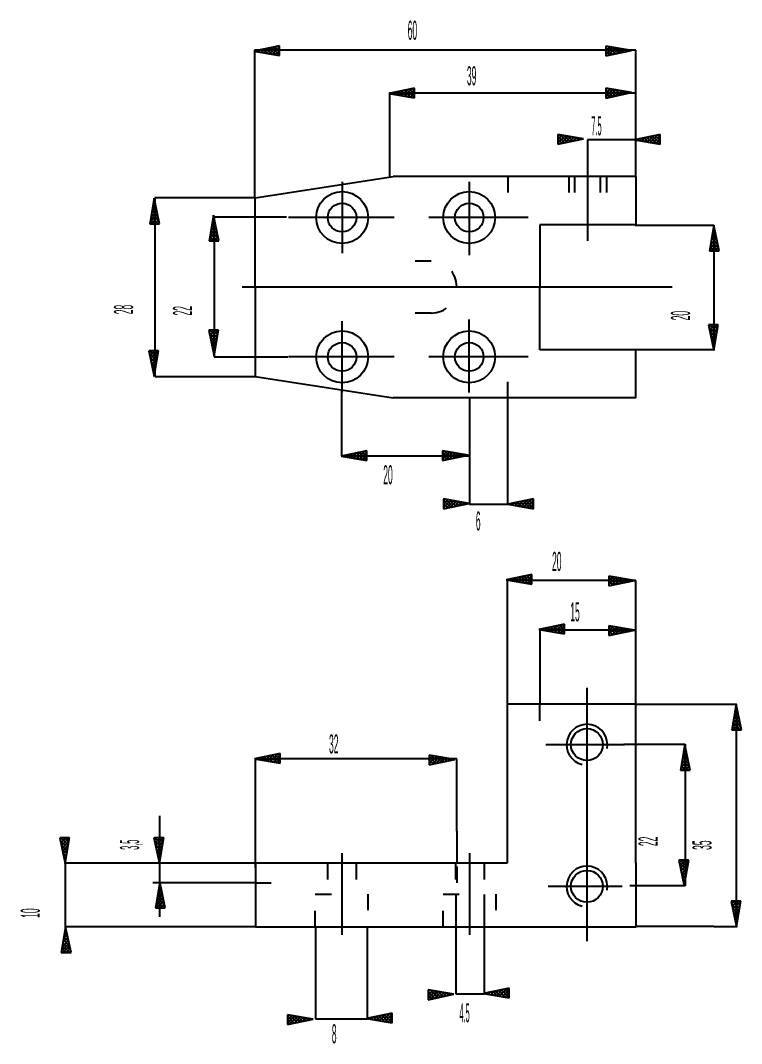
# Model space of a CAD drawing. Extents: x 1.49 to 11.22, y 0.26 to 7.05.
# Drawn here: x 1.49 to 5.96, y 0.71 to 7.05 of the extents above; entities that cross this region are included whole.
import ezdxf

# ---------------------------------------------------------------- set-up
doc = ezdxf.new("R2010")
doc.units = 0
doc.header["$LTSCALE"] = 10
doc.linetypes.add('DASHDOT', pattern=[1, 0.5, -0.25, 0, -0.25])
doc.linetypes.add('DOT', pattern=[0.25, 0, -0.25])
doc.layers.add('1', color=1, linetype='CONTINUOUS')

msp = doc.modelspace()

# ---------------------------------------------------------------- linework, layer by layer
at = {"layer": '1', "color": 1, "linetype": 'CONTINUOUS'}
for p, q in [((3.0954, 6.8901), (2.9361, 6.8569)), ((2.9361, 6.8569), (2.9361, 6.8569)), ((2.9361, 6.8569), (3.0954, 6.8297)), ((5.303, 6.864), (2.9415, 6.864)), ((2.9415, 6.864), (2.9415, 5.9478)), ((2.9486, 6.8548), (2.9447, 6.8587)), ((2.9499, 6.8598), (2.9454, 6.8553)), ((2.9735, 6.8506), (2.9617, 6.8623)), ((2.976, 6.8652), (2.9631, 6.8523)), ((2.9984, 6.8463), (2.9788, 6.8658)), ((3.0021, 6.8707), (2.9807, 6.8493)), ((3.0233, 6.8421), (2.9959, 6.8694)), ((3.0282, 6.8761), (2.9984, 6.8463)), ((3.0482, 6.8378), (3.013, 6.873)), ((3.0543, 6.8816), (3.016, 6.8433)), ((3.0731, 6.8336), (3.0301, 6.8765)), ((3.0804, 6.887), (3.0336, 6.8403)), ((3.0954, 6.8319), (3.0472, 6.8801)), ((3.0954, 6.8814), (3.0513, 6.8373)), ((3.0954, 6.8525), (3.0643, 6.8837)), ((3.0954, 6.8607), (3.0689, 6.8343)), ((3.0954, 6.8732), (3.0814, 6.8872)), ((3.0954, 6.8297), (3.0954, 6.8901)), ((3.0954, 6.8297), (3.0954, 6.8901)), ((5.2767, 6.8617), (5.1174, 6.8889)), ((5.1174, 6.8889), (5.1174, 6.8285)), ((5.1174, 6.8889), (5.1174, 6.8285)), ((5.1267, 6.8873), (5.1174, 6.878)), ((5.1443, 6.8843), (5.1174, 6.8573)), ((5.162, 6.8813), (5.1174, 6.8367)), ((5.1601, 6.8374), (5.1174, 6.8801)), ((5.1174, 6.8285), (5.2767, 6.8617)), ((5.143, 6.8338), (5.1174, 6.8595)), ((5.1772, 6.841), (5.1317, 6.8865)), ((5.1796, 6.8783), (5.1331, 6.8318)), ((5.1943, 6.8445), (5.1566, 6.8822)), ((5.1973, 6.8753), (5.1592, 6.8372)), ((5.2114, 6.8481), (5.1815, 6.878)), ((5.2149, 6.8723), (5.1853, 6.8427)), ((5.2285, 6.8517), (5.2064, 6.8737)), ((5.2326, 6.8693), (5.2114, 6.8481)), ((5.2455, 6.8552), (5.2313, 6.8695)), ((5.2502, 6.8662), (5.2375, 6.8536)), ((5.2626, 6.8588), (5.2562, 6.8652)), ((5.2678, 6.8632), (5.2636, 6.859)), ((5.2767, 6.8617), (5.2767, 6.8617)), ((5.303, 6.0806), (5.303, 6.864)), ((3.0954, 6.8401), (3.0866, 6.8313)), ((5.1259, 6.8303), (5.1174, 6.8388)), ((3.9328, 6.6284), (3.7735, 6.5951)), ((3.7735, 6.5951), (3.7735, 6.5951)), ((3.7735, 6.5951), (3.9328, 6.568)), ((5.3025, 6.5964), (3.7766, 6.5964)), ((3.7766, 6.5964), (3.7766, 6.0714)), ((3.7859, 6.593), (3.782, 6.5969)), ((3.7873, 6.598), (3.7828, 6.5935)), ((3.8108, 6.5888), (3.7991, 6.6005)), ((3.8134, 6.6035), (3.8004, 6.5905)), ((3.8357, 6.5845), (3.8162, 6.604)), ((3.8395, 6.6089), (3.8181, 6.5875)), ((3.8606, 6.5803), (3.8333, 6.6076)), ((3.8656, 6.6143), (3.8357, 6.5845)), ((3.8855, 6.576), (3.8504, 6.6112)), ((3.8916, 6.6198), (3.8534, 6.5815)), ((3.9104, 6.5718), (3.8675, 6.6147)), ((3.9177, 6.6252), (3.871, 6.5785)), ((3.9328, 6.5701), (3.8846, 6.6183)), ((3.9328, 6.6196), (3.8887, 6.5755)), ((3.9328, 6.5908), (3.9017, 6.6219)), ((3.9328, 6.5989), (3.9063, 6.5725)), ((3.9328, 6.6114), (3.9187, 6.6254)), ((3.9328, 6.568), (3.9328, 6.6284)), ((3.9328, 6.568), (3.9328, 6.6284)), ((5.2767, 6.5999), (5.1174, 6.6271)), ((5.1174, 6.6271), (5.1174, 6.5667)), ((5.1174, 6.6271), (5.1174, 6.5667)), ((5.1267, 6.6255), (5.1174, 6.6162)), ((5.1443, 6.6225), (5.1174, 6.5955)), ((5.162, 6.6195), (5.1174, 6.5749)), ((5.1601, 6.5756), (5.1174, 6.6183)), ((5.1174, 6.5667), (5.2767, 6.5999)), ((5.143, 6.5721), (5.1174, 6.5977)), ((5.1772, 6.5792), (5.1317, 6.6247)), ((5.1796, 6.6165), (5.1331, 6.57)), ((5.1943, 6.5827), (5.1566, 6.6204)), ((5.1973, 6.6135), (5.1592, 6.5754)), ((5.2114, 6.5863), (5.1815, 6.6162)), ((5.2149, 6.6105), (5.1853, 6.5809)), ((5.2285, 6.5899), (5.2064, 6.6119)), ((5.2326, 6.6075), (5.2114, 6.5863)), ((5.2455, 6.5934), (5.2313, 6.6077)), ((5.2502, 6.6044), (5.2375, 6.5918)), ((5.2626, 6.597), (5.2562, 6.6034)), ((5.2678, 6.6014), (5.2636, 6.5972)), ((5.2767, 6.5999), (5.2767, 6.5999)), ((3.9328, 6.5783), (3.9239, 6.5695)), ((5.1259, 6.5685), (5.1174, 6.577)), ((5.4553, 6.3412), (5.296, 6.308)), ((5.4553, 6.2808), (5.4553, 6.3412)), ((5.4553, 6.2808), (5.4553, 6.3412)), ((4.9806, 6.3128), (4.8213, 6.34)), ((4.8213, 6.34), (4.8213, 6.2796)), ((4.8213, 6.34), (4.8213, 6.2796)), ((4.8306, 6.3384), (4.8213, 6.3291)), ((4.8483, 6.3354), (4.8213, 6.3084)), ((4.8659, 6.3324), (4.8213, 6.2878)), ((4.8641, 6.2885), (4.8213, 6.3312)), ((4.8213, 6.2796), (4.9806, 6.3128)), ((4.847, 6.2849), (4.8213, 6.3106)), ((4.8299, 6.2814), (4.8213, 6.2899)), ((4.8811, 6.2921), (4.8357, 6.3375)), ((4.8836, 6.3294), (4.8371, 6.2829)), ((4.8982, 6.2956), (4.8606, 6.3333)), ((4.9012, 6.3264), (4.8632, 6.2883)), ((4.9153, 6.2992), (4.8855, 6.329)), ((4.9189, 6.3233), (4.8893, 6.2938)), ((4.9324, 6.3028), (4.9104, 6.3248)), ((4.9365, 6.3203), (4.9154, 6.2992)), ((4.9495, 6.3063), (4.9353, 6.3205)), ((4.9542, 6.3173), (4.9415, 6.3046)), ((4.9666, 6.3099), (4.9602, 6.3163)), ((4.9718, 6.3143), (4.9676, 6.3101)), ((4.9806, 6.3128), (4.9806, 6.3128)), ((5.0138, 6.3081), (5.0035, 6.3081)), ((5.0035, 6.3081), (5.0035, 6.1331)), ((5.3025, 6.3081), (5.0138, 6.3081)), ((5.296, 6.308), (5.296, 6.308)), ((5.296, 6.308), (5.4553, 6.2808)), ((5.3084, 6.3059), (5.3045, 6.3098)), ((5.3098, 6.3109), (5.3053, 6.3064)), ((5.3333, 6.3016), (5.3216, 6.3134)), ((5.3359, 6.3163), (5.3229, 6.3034)), ((5.3582, 6.2974), (5.3387, 6.3169)), ((5.3619, 6.3218), (5.3406, 6.3004)), ((5.3831, 6.2931), (5.3558, 6.3205)), ((5.388, 6.3272), (5.3582, 6.2974)), ((5.408, 6.2889), (5.3729, 6.324)), ((5.4141, 6.3327), (5.3759, 6.2944)), ((5.4329, 6.2846), (5.39, 6.3276)), ((5.4402, 6.3381), (5.3935, 6.2914)), ((5.4553, 6.283), (5.4071, 6.3312)), ((5.4553, 6.3325), (5.4111, 6.2884)), ((5.4553, 6.3036), (5.4241, 6.3347)), ((5.4553, 6.3118), (5.4288, 6.2853)), ((5.4553, 6.3243), (5.4412, 6.3383)), ((5.4553, 6.2912), (5.4464, 6.2823)), ((2.9461, 5.9478), (3.8001, 6.0806)), ((5.303, 6.0806), (3.8001, 6.0806)), ((5.303, 6.0806), (5.303, 5.7816)), ((2.3196, 5.9467), (2.2924, 5.7875)), ((2.3296, 5.8985), (2.3076, 5.8765)), ((2.3261, 5.9156), (2.3119, 5.9014)), ((2.3333, 5.8808), (2.312, 5.9021)), ((2.3279, 5.9069), (2.315, 5.9198)), ((2.3225, 5.9327), (2.3161, 5.9263)), ((2.3225, 5.933), (2.318, 5.9374)), ((2.3196, 5.9467), (2.3196, 5.9467)), ((2.3528, 5.7875), (2.3196, 5.9467)), ((2.9415, 5.9478), (2.3226, 5.9478)), ((2.3226, 5.9478), (2.3226, 4.8416)), ((2.9461, 5.394), (2.9461, 5.9478)), ((2.3403, 5.8473), (2.2949, 5.8018)), ((2.3368, 5.8644), (2.2991, 5.8267)), ((2.3497, 5.8025), (2.3029, 5.8492)), ((2.3332, 5.8814), (2.3034, 5.8516)), ((2.3442, 5.8286), (2.306, 5.8668)), ((2.3388, 5.8547), (2.309, 5.8845)), ((2.6878, 5.8415), (2.6607, 5.6823)), ((2.6878, 5.8415), (2.6878, 5.8415)), ((2.7211, 5.6823), (2.6878, 5.8415)), ((2.2924, 5.7875), (2.3528, 5.7875)), ((2.2924, 5.7875), (2.3528, 5.7875)), ((2.3027, 5.7875), (2.2939, 5.7963)), ((2.3234, 5.7875), (2.2969, 5.8139)), ((2.344, 5.7875), (2.2999, 5.8316)), ((2.3439, 5.8302), (2.3012, 5.7875)), ((2.3475, 5.8131), (2.3218, 5.7875)), ((2.351, 5.796), (2.3425, 5.7875)), ((2.7015, 5.7762), (2.6716, 5.7464)), ((2.6979, 5.7933), (2.6759, 5.7713)), ((2.7071, 5.7495), (2.6772, 5.7793)), ((2.6943, 5.8104), (2.6801, 5.7962)), ((2.7016, 5.7756), (2.6802, 5.7969)), ((2.6962, 5.8017), (2.6832, 5.8146)), ((2.6908, 5.8275), (2.6844, 5.8211)), ((2.6907, 5.8278), (2.6863, 5.8322)), ((3.1387, 5.8284), (2.6913, 5.8284)), ((2.6913, 5.8284), (2.6913, 4.9619)), ((5.303, 5.7816), (4.7096, 5.7816)), ((4.7096, 5.7816), (4.7096, 5.394)), ((5.2994, 5.7778), (5.7875, 5.7778)), ((5.7875, 5.7778), (5.7603, 5.6186)), ((5.7875, 5.7778), (5.7875, 5.0055)), ((5.7875, 5.7778), (5.7875, 5.7778)), ((5.8207, 5.6186), (5.7875, 5.7778)), ((2.7086, 5.7421), (2.6631, 5.6966)), ((2.6916, 5.6823), (2.6652, 5.7087)), ((2.705, 5.7592), (2.6674, 5.7215)), ((2.7123, 5.6823), (2.6682, 5.7264)), ((2.7122, 5.725), (2.6694, 5.6823)), ((2.7179, 5.6973), (2.6712, 5.744)), ((2.7125, 5.7234), (2.6742, 5.7616)), ((2.7157, 5.7079), (2.6901, 5.6823)), ((5.8011, 5.7125), (5.7713, 5.6827)), ((5.7975, 5.7296), (5.7755, 5.7076)), ((5.8067, 5.6858), (5.7769, 5.7156)), ((5.794, 5.7467), (5.7797, 5.7325)), ((5.8012, 5.7119), (5.7799, 5.7332)), ((5.7958, 5.738), (5.7829, 5.7509)), ((5.7904, 5.7638), (5.784, 5.7574)), ((5.7904, 5.7641), (5.7859, 5.7685)), ((2.6607, 5.6823), (2.7211, 5.6823)), ((2.6607, 5.6823), (2.7211, 5.6823)), ((2.671, 5.6823), (2.6622, 5.6911)), ((2.7193, 5.6908), (2.7107, 5.6823)), ((5.8082, 5.6784), (5.7628, 5.6329)), ((5.7913, 5.6186), (5.7648, 5.645)), ((5.8047, 5.6955), (5.767, 5.6578)), ((5.8119, 5.6186), (5.7678, 5.6627)), ((5.8118, 5.6613), (5.7691, 5.6186)), ((5.8176, 5.6336), (5.7708, 5.6803)), ((5.8121, 5.6597), (5.7739, 5.6979)), ((5.8154, 5.6442), (5.7897, 5.6186)), ((5.7603, 5.6186), (5.8207, 5.6186)), ((5.7603, 5.6186), (5.8207, 5.6186)), ((5.7706, 5.6186), (5.7618, 5.6274)), ((5.8189, 5.6271), (5.8104, 5.6186)), ((2.9461, 5.394), (2.9461, 4.8403)), ((4.7096, 5.0065), (4.7096, 5.394)), ((5.8148, 5.1608), (5.7544, 5.1608)), ((5.7544, 5.1608), (5.7877, 5.0015)), ((5.8148, 5.1608), (5.7544, 5.1608)), ((5.7714, 5.1608), (5.7574, 5.1468)), ((5.8042, 5.0986), (5.7577, 5.1451)), ((5.792, 5.1608), (5.7609, 5.1297)), ((5.8072, 5.1162), (5.7626, 5.1608)), ((5.8127, 5.1608), (5.7645, 5.1126)), ((5.811, 5.1385), (5.7681, 5.0955)), ((5.8102, 5.1339), (5.7833, 5.1608)), ((5.7877, 5.0015), (5.8148, 5.1608)), ((5.8132, 5.1515), (5.8039, 5.1608)), ((2.718, 5.1277), (2.6576, 5.1277)), ((2.6576, 5.1277), (2.6909, 4.9684)), ((2.718, 5.1277), (2.6576, 5.1277)), ((2.6746, 5.1277), (2.6606, 5.1136)), ((2.7074, 5.0654), (2.6609, 5.1119)), ((2.6952, 5.1277), (2.6641, 5.0965)), ((2.7104, 5.0831), (2.6658, 5.1277)), ((2.7044, 5.0478), (2.6664, 5.0858)), ((2.7159, 5.1277), (2.6677, 5.0795)), ((2.7142, 5.1053), (2.6713, 5.0624)), ((2.71, 5.0804), (2.6748, 5.0453)), ((2.7134, 5.1007), (2.6865, 5.1277)), ((2.6909, 4.9684), (2.718, 5.1277)), ((2.7164, 5.1183), (2.7071, 5.1277)), ((5.8012, 5.0809), (5.7632, 5.119)), ((5.7982, 5.0633), (5.7686, 5.0929)), ((5.8068, 5.1136), (5.7716, 5.0784)), ((5.8025, 5.0887), (5.7752, 5.0613)), ((2.7014, 5.0301), (2.6718, 5.0597)), ((2.6984, 5.0125), (2.6773, 5.0336)), ((2.7057, 5.0555), (2.6784, 5.0282)), ((2.7015, 5.0306), (2.6819, 5.0111)), ((5.7952, 5.0456), (5.774, 5.0668)), ((5.7983, 5.0638), (5.7787, 5.0443)), ((5.7922, 5.028), (5.7795, 5.0407)), ((5.794, 5.0389), (5.7823, 5.0272)), ((5.7892, 5.0104), (5.7849, 5.0146)), ((5.7898, 5.014), (5.7859, 5.0101)), ((2.3469, 5.0004), (2.2865, 5.0004)), ((2.2865, 5.0004), (2.3198, 4.8411)), ((2.3469, 5.0004), (2.2865, 5.0004)), ((2.3035, 5.0004), (2.2895, 4.9863)), ((2.3363, 4.9381), (2.2898, 4.9846)), ((2.3241, 5.0004), (2.293, 4.9692)), ((2.3393, 4.9558), (2.2947, 5.0004)), ((2.3333, 4.9205), (2.2953, 4.9585)), ((2.3448, 5.0004), (2.2966, 4.9522)), ((2.3431, 4.978), (2.3002, 4.9351)), ((2.3389, 4.9531), (2.3037, 4.918)), ((2.3423, 4.9734), (2.3154, 5.0004)), ((2.3198, 4.8411), (2.3469, 5.0004)), ((2.3453, 4.991), (2.336, 5.0004)), ((2.6954, 4.9948), (2.6827, 5.0075)), ((2.6972, 5.0057), (2.6855, 4.994)), ((2.6924, 4.9772), (2.6881, 4.9814)), ((2.693, 4.9808), (2.6891, 4.9769)), ((2.6909, 4.9684), (2.6909, 4.9684)), ((2.6913, 4.9619), (3.1476, 4.9619)), ((5.303, 5.0065), (4.7096, 5.0065)), ((5.7875, 5.0055), (5.2994, 5.0055)), ((5.303, 4.7075), (5.303, 5.0065)), ((5.7877, 5.0015), (5.7877, 5.0015)), ((2.3303, 4.9028), (2.3007, 4.9324)), ((2.3273, 4.8852), (2.3062, 4.9063)), ((2.3346, 4.9282), (2.3073, 4.9009)), ((2.3304, 4.9033), (2.3108, 4.8838)), ((2.3243, 4.8675), (2.3116, 4.8802)), ((2.3261, 4.8784), (2.3144, 4.8667)), ((2.3213, 4.8499), (2.317, 4.8541)), ((2.3219, 4.8535), (2.318, 4.8496)), ((2.3198, 4.8411), (2.3198, 4.8411)), ((2.3226, 4.8416), (2.9485, 4.8416)), ((2.9461, 4.8403), (3.8001, 4.7075)), ((3.4798, 4.7558), (3.4798, 4.349)), ((5.303, 4.7075), (3.8001, 4.7075)), ((4.276, 4.349), (4.276, 4.7096)), ((4.5116, 4.0494), (4.5116, 4.7086)), ((3.6376, 4.3808), (3.4783, 4.3475)), ((3.6226, 4.3776), (3.5759, 4.3309)), ((3.6376, 4.3638), (3.6236, 4.3778)), ((3.6376, 4.3204), (3.6376, 4.3808)), ((3.6376, 4.3204), (3.6376, 4.3808)), ((4.2657, 4.3536), (4.1064, 4.3807)), ((4.1064, 4.3807), (4.1064, 4.3203)), ((4.1064, 4.3807), (4.1064, 4.3203)), ((4.1158, 4.3791), (4.1064, 4.3698)), ((4.1334, 4.3761), (4.1064, 4.3492)), ((4.1662, 4.3328), (4.1208, 4.3783)), ((3.4783, 4.3475), (3.4783, 4.3475)), ((3.4783, 4.3475), (3.6376, 4.3204)), ((3.4798, 4.349), (4.276, 4.349)), ((3.4908, 4.3454), (3.4869, 4.3493)), ((3.4921, 4.3504), (3.4877, 4.3459)), ((3.5157, 4.3412), (3.504, 4.3529)), ((3.5182, 4.3559), (3.5053, 4.3429)), ((3.5406, 4.3369), (3.5211, 4.3564)), ((3.5443, 4.3613), (3.5229, 4.3399)), ((3.5655, 4.3327), (3.5382, 4.36)), ((3.5704, 4.3667), (3.5406, 4.3369)), ((3.5904, 4.3284), (3.5552, 4.3636)), ((3.5965, 4.3722), (3.5582, 4.3339)), ((3.6153, 4.3242), (3.5723, 4.3671)), ((3.6376, 4.3225), (3.5894, 4.3707)), ((3.6376, 4.372), (3.5935, 4.3279)), ((3.6376, 4.3432), (3.6065, 4.3743)), ((3.6376, 4.3513), (3.6112, 4.3249)), ((3.6376, 4.3307), (3.6288, 4.3219)), ((4.151, 4.3731), (4.1064, 4.3285)), ((4.1492, 4.3292), (4.1064, 4.372)), ((4.1064, 4.3203), (4.2657, 4.3536)), ((4.1321, 4.3257), (4.1064, 4.3513)), ((4.115, 4.3221), (4.1064, 4.3307)), ((4.1687, 4.3701), (4.1222, 4.3236)), ((4.1833, 4.3364), (4.1457, 4.374)), ((4.1863, 4.3671), (4.1483, 4.3291)), ((4.2004, 4.3399), (4.1706, 4.3698)), ((4.204, 4.3641), (4.1744, 4.3345)), ((4.2175, 4.3435), (4.1955, 4.3655)), ((4.2216, 4.3611), (4.2005, 4.3399)), ((4.2346, 4.3471), (4.2204, 4.3613)), ((4.2393, 4.3581), (4.2266, 4.3454)), ((4.2517, 4.3506), (4.2453, 4.357)), ((4.2569, 4.3551), (4.2527, 4.3508)), ((4.2657, 4.3536), (4.2657, 4.3536)), ((4.2731, 4.3485), (4.2731, 4.0494)), ((4.2718, 4.0545), (4.1125, 4.0817)), ((4.1125, 4.0817), (4.1125, 4.0213)), ((4.1125, 4.0817), (4.1125, 4.0213)), ((4.1219, 4.0801), (4.1125, 4.0707)), ((4.1395, 4.0771), (4.1125, 4.0501)), ((4.1572, 4.074), (4.1125, 4.0294)), ((4.1553, 4.0302), (4.1125, 4.0729)), ((4.1724, 4.0337), (4.1269, 4.0792)), ((4.1748, 4.071), (4.1283, 4.0245)), ((4.1894, 4.0373), (4.1518, 4.075)), ((4.1924, 4.068), (4.1544, 4.03)), ((4.2065, 4.0409), (4.1767, 4.0707)), ((4.2101, 4.065), (4.1805, 4.0354)), ((4.2236, 4.0444), (4.2016, 4.0665)), ((4.2277, 4.062), (4.2066, 4.0409)), ((4.2407, 4.048), (4.2265, 4.0622)), ((4.2454, 4.059), (4.2327, 4.0463)), ((4.6708, 4.0817), (4.5115, 4.0485)), ((4.5775, 4.0622), (4.5561, 4.0408)), ((4.5987, 4.0336), (4.5713, 4.0609)), ((4.6036, 4.0677), (4.5737, 4.0378)), ((4.6236, 4.0293), (4.5884, 4.0645)), ((4.6297, 4.0731), (4.5914, 4.0348)), ((4.6485, 4.0251), (4.6055, 4.0681)), ((4.6558, 4.0785), (4.609, 4.0318)), ((4.6708, 4.0234), (4.6226, 4.0716)), ((4.6708, 4.0729), (4.6267, 4.0288)), ((4.6708, 4.0441), (4.6397, 4.0752)), ((4.6708, 4.0647), (4.6568, 4.0788)), ((4.6708, 4.0213), (4.6708, 4.0817)), ((4.6708, 4.0213), (4.6708, 4.0817)), ((4.1125, 4.0213), (4.2718, 4.0545)), ((4.1382, 4.0266), (4.1125, 4.0522)), ((4.1211, 4.023), (4.1125, 4.0316)), ((4.2578, 4.0516), (4.2514, 4.058)), ((4.263, 4.056), (4.2588, 4.0518)), ((4.2718, 4.0545), (4.2718, 4.0545)), ((4.2731, 4.0494), (4.5116, 4.0494)), ((4.5115, 4.0485), (4.5115, 4.0485)), ((4.5115, 4.0485), (4.6708, 4.0213)), ((4.5239, 4.0463), (4.52, 4.0502)), ((4.5253, 4.0513), (4.5208, 4.0469)), ((4.5488, 4.0421), (4.5371, 4.0538)), ((4.5514, 4.0568), (4.5385, 4.0439)), ((4.5738, 4.0378), (4.5542, 4.0574)), ((4.6708, 4.0523), (4.6443, 4.0258)), ((4.6708, 4.0316), (4.662, 4.0228)), ((4.6599, 3.6139), (4.5006, 3.5807)), ((4.5006, 3.5807), (4.5006, 3.5807)), ((4.5006, 3.5807), (4.6599, 3.5535)), ((5.3036, 3.577), (4.5076, 3.577)), ((4.5076, 3.577), (4.5076, 2.7588)), ((4.5131, 3.5786), (4.5092, 3.5825)), ((4.5144, 3.5836), (4.5099, 3.5791)), ((4.538, 3.5743), (4.5262, 3.5861)), ((4.5405, 3.589), (4.5276, 3.5761)), ((4.5629, 3.5701), (4.5433, 3.5896)), ((4.5666, 3.5945), (4.5452, 3.5731)), ((4.5878, 3.5658), (4.5604, 3.5932)), ((4.5927, 3.5999), (4.5629, 3.5701)), ((4.6127, 3.5616), (4.5775, 3.5968)), ((4.6188, 3.6054), (4.5805, 3.5671)), ((4.6376, 3.5573), (4.5946, 3.6003)), ((4.6449, 3.6108), (4.5981, 3.5641)), ((4.6599, 3.5557), (4.6117, 3.6039)), ((4.6599, 3.6052), (4.6158, 3.5611)), ((4.6599, 3.5763), (4.6288, 3.6074)), ((4.6599, 3.5845), (4.6334, 3.558)), ((4.6599, 3.597), (4.6459, 3.611)), ((4.6599, 3.5639), (4.6511, 3.555)), ((4.6599, 3.5535), (4.6599, 3.6139)), ((4.6599, 3.5535), (4.6599, 3.6139)), ((5.2959, 3.5764), (5.1367, 3.6035)), ((5.1367, 3.6035), (5.1367, 3.5431)), ((5.1367, 3.6035), (5.1367, 3.5431)), ((5.146, 3.6019), (5.1367, 3.5926)), ((5.1636, 3.5989), (5.1367, 3.572)), ((5.1813, 3.5959), (5.1367, 3.5513)), ((5.1794, 3.552), (5.1367, 3.5948)), ((5.1367, 3.5431), (5.2959, 3.5764)), ((5.1623, 3.5485), (5.1367, 3.5741)), ((5.1452, 3.5449), (5.1367, 3.5535)), ((5.1965, 3.5556), (5.151, 3.6011)), ((5.1989, 3.5929), (5.1524, 3.5464)), ((5.2136, 3.5592), (5.1759, 3.5968)), ((5.2165, 3.5899), (5.1785, 3.5519)), ((5.2306, 3.5627), (5.2008, 3.5926)), ((5.2342, 3.5869), (5.2046, 3.5573)), ((5.2477, 3.5663), (5.2257, 3.5883)), ((5.2518, 3.5839), (5.2307, 3.5628)), ((5.2648, 3.5699), (5.2506, 3.5841)), ((5.2695, 3.5809), (5.2568, 3.5682)), ((5.2819, 3.5734), (5.2755, 3.5798)), ((5.2871, 3.5779), (5.2829, 3.5736)), ((5.2959, 3.5764), (5.2959, 3.5764)), ((5.3036, 2.8099), (5.3036, 3.577)), ((4.8616, 3.3055), (4.7023, 3.2723)), ((4.8466, 3.3024), (4.7999, 3.2557)), ((4.8616, 3.2679), (4.8305, 3.299)), ((4.8616, 3.2886), (4.8476, 3.3026)), ((4.8616, 3.2451), (4.8616, 3.3055)), ((4.8616, 3.2451), (4.8616, 3.3055)), ((4.7023, 3.2723), (4.7023, 3.2723)), ((4.7023, 3.2723), (4.8616, 3.2451)), ((5.3019, 3.2686), (4.7093, 3.2686)), ((4.7093, 3.2686), (4.7093, 2.8092)), ((4.7148, 3.2702), (4.7109, 3.2741)), ((4.7161, 3.2752), (4.7117, 3.2707)), ((4.7397, 3.2659), (4.728, 3.2777)), ((4.7422, 3.2806), (4.7293, 3.2677)), ((4.7646, 3.2617), (4.7451, 3.2812)), ((4.7683, 3.2861), (4.7469, 3.2647)), ((4.7895, 3.2574), (4.7622, 3.2848)), ((4.7944, 3.2915), (4.7646, 3.2617)), ((4.8144, 3.2532), (4.7792, 3.2883)), ((4.8205, 3.297), (4.7822, 3.2587)), ((4.8393, 3.2489), (4.7963, 3.2919)), ((4.8616, 3.2473), (4.8134, 3.2955)), ((4.8616, 3.2968), (4.8175, 3.2527)), ((4.8616, 3.2761), (4.8352, 3.2496)), ((4.8616, 3.2555), (4.8528, 3.2466)), ((5.2959, 3.268), (5.1367, 3.2951)), ((5.1367, 3.2951), (5.1367, 3.2347)), ((5.1367, 3.2951), (5.1367, 3.2347)), ((5.146, 3.2935), (5.1367, 3.2842)), ((5.1636, 3.2905), (5.1367, 3.2636)), ((5.1813, 3.2875), (5.1367, 3.2429)), ((5.1794, 3.2436), (5.1367, 3.2864)), ((5.1367, 3.2347), (5.2959, 3.268)), ((5.1623, 3.2401), (5.1367, 3.2657)), ((5.1452, 3.2365), (5.1367, 3.2451)), ((5.1965, 3.2472), (5.151, 3.2927)), ((5.1989, 3.2845), (5.1524, 3.238)), ((5.2136, 3.2508), (5.1759, 3.2884)), ((5.2165, 3.2815), (5.1785, 3.2435)), ((5.2306, 3.2543), (5.2008, 3.2842)), ((5.2342, 3.2785), (5.2046, 3.2489)), ((5.2477, 3.2579), (5.2257, 3.2799)), ((5.2518, 3.2755), (5.2307, 3.2543)), ((5.2648, 3.2615), (5.2506, 3.2757)), ((5.2695, 3.2725), (5.2568, 3.2598)), ((5.2819, 3.265), (5.2755, 3.2714)), ((5.2871, 3.2695), (5.2829, 3.2652)), ((5.2959, 3.268), (5.2959, 3.268)), ((5.3036, 2.8099), (4.507, 2.8099)), ((4.507, 2.8099), (4.507, 1.8239)), ((5.3036, 1.8239), (5.3036, 2.8099)), ((5.3036, 2.8099), (5.7867, 2.8099)), ((5.7867, 2.8099), (5.9272, 2.8099)), ((5.9255, 2.8105), (5.8984, 2.6513)), ((5.9285, 2.7965), (5.9221, 2.7901)), ((5.9284, 2.7968), (5.924, 2.8012)), ((5.9255, 2.8105), (5.9255, 2.8105)), ((5.9588, 2.6513), (5.9255, 2.8105)), ((5.9255, 2.8099), (5.9255, 1.4325)), ((5.9427, 2.7282), (5.9051, 2.6905)), ((5.9392, 2.7453), (5.9093, 2.7154)), ((5.9502, 2.6924), (5.9119, 2.7307)), ((5.9356, 2.7623), (5.9136, 2.7403)), ((5.9447, 2.7185), (5.9149, 2.7483)), ((5.932, 2.7794), (5.9178, 2.7652)), ((5.9393, 2.7446), (5.9179, 2.7659)), ((5.9339, 2.7707), (5.9209, 2.7836)), ((5.9463, 2.7111), (5.9008, 2.6656)), ((5.9293, 2.6513), (5.9029, 2.6777)), ((5.95, 2.6513), (5.9059, 2.6954)), ((5.9499, 2.694), (5.9071, 2.6513)), ((5.9556, 2.6663), (5.9089, 2.713)), ((5.9534, 2.6769), (5.9278, 2.6513)), ((5.8984, 2.6513), (5.9588, 2.6513)), ((5.8984, 2.6513), (5.9588, 2.6513)), ((5.9087, 2.6513), (5.8999, 2.6601)), ((5.957, 2.6598), (5.9484, 2.6513)), ((5.2297, 2.5621), (5.6094, 2.5621)), ((5.6076, 2.5604), (5.5804, 2.4011)), ((5.6105, 2.5464), (5.6041, 2.54)), ((5.6104, 2.5466), (5.606, 2.5511)), ((5.6076, 2.5604), (5.6076, 2.5604)), ((5.6408, 2.4011), (5.6076, 2.5604)), ((5.6094, 2.5621), (5.6094, 1.6839)), ((3.1008, 2.5038), (2.9415, 2.4706)), ((2.9553, 2.4734), (2.9508, 2.469)), ((2.9789, 2.4642), (2.9672, 2.4759)), ((2.9814, 2.4789), (2.9685, 2.466)), ((3.0038, 2.4599), (2.9842, 2.4795)), ((3.0075, 2.4843), (2.9861, 2.463)), ((3.0287, 2.4557), (3.0013, 2.483)), ((3.0336, 2.4898), (3.0038, 2.4599)), ((3.0536, 2.4514), (3.0184, 2.4866)), ((3.0597, 2.4952), (3.0214, 2.4569)), ((3.0785, 2.4472), (3.0355, 2.4902)), ((3.0858, 2.5007), (3.0391, 2.4539)), ((3.1008, 2.4455), (3.0526, 2.4937)), ((3.1008, 2.495), (3.0567, 2.4509)), ((3.1008, 2.4662), (3.0697, 2.4973)), ((3.1008, 2.4744), (3.0743, 2.4479)), ((3.1008, 2.4868), (3.0868, 2.5009)), ((3.1008, 2.4434), (3.1008, 2.5038)), ((3.1008, 2.4434), (3.1008, 2.5038)), ((4.1833, 2.4662), (4.0241, 2.4934)), ((4.0241, 2.4934), (4.0241, 2.433)), ((4.0241, 2.4934), (4.0241, 2.433)), ((4.0334, 2.4918), (4.0241, 2.4825)), ((4.051, 2.4888), (4.0241, 2.4618)), ((4.0687, 2.4858), (4.0241, 2.4412)), ((4.0668, 2.4419), (4.0241, 2.4846)), ((4.0839, 2.4455), (4.0384, 2.4909)), ((4.0863, 2.4828), (4.0398, 2.4363)), ((4.101, 2.449), (4.0633, 2.4867)), ((4.1039, 2.4798), (4.0659, 2.4417)), ((4.118, 2.4526), (4.0882, 2.4824)), ((4.1216, 2.4767), (4.092, 2.4472)), ((4.1351, 2.4562), (4.1131, 2.4782)), ((4.1392, 2.4737), (4.1181, 2.4526)), ((4.1522, 2.4597), (4.138, 2.4739)), ((5.6248, 2.478), (5.5871, 2.4404)), ((5.6212, 2.4951), (5.5913, 2.4653)), ((5.6322, 2.4422), (5.5939, 2.4805)), ((5.6176, 2.5122), (5.5956, 2.4902)), ((5.6268, 2.4683), (5.5969, 2.4982)), ((5.6141, 2.5293), (5.5998, 2.5151)), ((5.6213, 2.4944), (5.6, 2.5158)), ((5.6159, 2.5205), (5.603, 2.5335)), ((2.9415, 2.4706), (2.9415, 2.4706)), ((2.9415, 2.4706), (3.1008, 2.4434)), ((4.1938, 2.471), (2.9456, 2.471)), ((2.9456, 2.471), (2.9456, 2.0266)), ((2.954, 2.4684), (2.9501, 2.4723)), ((3.1008, 2.4537), (3.092, 2.4449)), ((4.0241, 2.433), (4.1833, 2.4662)), ((4.0497, 2.4383), (4.0241, 2.464)), ((4.0326, 2.4348), (4.0241, 2.4433)), ((4.1569, 2.4707), (4.1442, 2.458)), ((4.1693, 2.4633), (4.1629, 2.4697)), ((4.1745, 2.4677), (4.1703, 2.4635)), ((4.1833, 2.4662), (4.1833, 2.4662)), ((4.1938, 2.0226), (4.1938, 2.471)), ((5.5907, 2.4011), (5.5819, 2.4099)), ((5.6283, 2.4609), (5.5828, 2.4155)), ((5.6114, 2.4011), (5.5849, 2.4276)), ((5.632, 2.4011), (5.5879, 2.4452)), ((5.6319, 2.4439), (5.5892, 2.4011)), ((5.6377, 2.4161), (5.5909, 2.4629)), ((5.6354, 2.4268), (5.6098, 2.4011)), ((5.639, 2.4097), (5.6305, 2.4011)), ((5.5804, 2.4011), (5.6408, 2.4011)), ((5.5804, 2.4011), (5.6408, 2.4011)), ((2.3528, 2.1171), (2.3528, 1.4921)), ((1.7951, 1.9812), (1.7346, 1.9812)), ((1.7346, 1.9812), (1.7679, 1.8219)), ((1.7951, 1.9812), (1.7346, 1.9812)), ((1.7516, 1.9812), (1.7376, 1.9672)), ((1.7723, 1.9812), (1.7411, 1.9501)), ((1.7874, 1.9366), (1.7428, 1.9812)), ((1.7929, 1.9812), (1.7447, 1.933)), ((1.7905, 1.9542), (1.7635, 1.9812)), ((1.7679, 1.8219), (1.7951, 1.9812)), ((1.7935, 1.9719), (1.7841, 1.9812)), ((2.3787, 1.9812), (2.3183, 1.9812)), ((2.3183, 1.9812), (2.3515, 1.8219)), ((2.3787, 1.9812), (2.3183, 1.9812)), ((2.3352, 1.9812), (2.3212, 1.9672)), ((2.3559, 1.9812), (2.3248, 1.9501)), ((2.3711, 1.9366), (2.3265, 1.9812)), ((2.3765, 1.9812), (2.3283, 1.933)), ((2.3741, 1.9542), (2.3471, 1.9812)), ((2.3515, 1.8219), (2.3787, 1.9812)), ((2.3771, 1.9719), (2.3678, 1.9812)), ((2.9456, 2.0266), (2.9456, 1.7962)), ((4.1938, 2.0226), (4.1938, 1.8215)), ((1.7844, 1.9189), (1.7379, 1.9654)), ((1.7814, 1.9013), (1.7434, 1.9393)), ((1.7912, 1.9589), (1.7483, 1.9159)), ((1.7784, 1.8837), (1.7488, 1.9132)), ((1.787, 1.934), (1.7518, 1.8988)), ((1.7827, 1.9091), (1.7554, 1.8817)), ((2.3681, 1.9189), (2.3216, 1.9654)), ((2.365, 1.9013), (2.327, 1.9393)), ((2.3749, 1.9589), (2.3319, 1.9159)), ((2.362, 1.8837), (2.3324, 1.9132)), ((2.3706, 1.934), (2.3355, 1.8988)), ((2.3664, 1.9091), (2.339, 1.8817)), ((1.7754, 1.866), (1.7543, 1.8871)), ((1.7785, 1.8842), (1.759, 1.8646)), ((1.7724, 1.8484), (1.7597, 1.8611)), ((1.7742, 1.8593), (1.7625, 1.8475)), ((2.359, 1.866), (2.3379, 1.8871)), ((2.3621, 1.8842), (2.3426, 1.8646)), ((2.356, 1.8484), (2.3433, 1.8611)), ((2.3579, 1.8593), (2.3461, 1.8475)), ((5.6315, 1.8436), (5.5711, 1.8436)), ((5.5711, 1.8436), (5.6043, 1.6843)), ((5.6315, 1.8436), (5.5711, 1.8436)), ((5.588, 1.8436), (5.574, 1.8296)), ((5.6087, 1.8436), (5.5776, 1.8125)), ((5.6239, 1.799), (5.5793, 1.8436)), ((5.6293, 1.8436), (5.5811, 1.7954)), ((5.6269, 1.8166), (5.5999, 1.8436)), ((5.6043, 1.6843), (5.6315, 1.8436)), ((5.6299, 1.8343), (5.6206, 1.8436)), ((1.7694, 1.8307), (1.7651, 1.835)), ((1.77, 1.8344), (1.7661, 1.8305)), ((1.7679, 1.8219), (1.7679, 1.8219)), ((1.7694, 1.4295), (1.7694, 1.8257)), ((1.7694, 1.8257), (2.9487, 1.8257)), ((2.353, 1.8307), (2.3488, 1.835)), ((2.3536, 1.8344), (2.3497, 1.8305)), ((2.3515, 1.8219), (2.3515, 1.8219)), ((4.507, 1.8239), (2.9467, 1.8239)), ((2.9467, 1.8239), (2.9467, 1.4295)), ((5.3064, 1.4295), (5.3064, 1.8267)), ((5.6209, 1.7813), (5.5744, 1.8278)), ((5.6178, 1.7637), (5.5798, 1.8017)), ((5.6277, 1.8213), (5.5847, 1.7783)), ((5.6148, 1.746), (5.5853, 1.7756)), ((5.6234, 1.7964), (5.5883, 1.7612)), ((5.6118, 1.7284), (5.5907, 1.7495)), ((5.6192, 1.7715), (5.5918, 1.7441)), ((5.6149, 1.7465), (5.5954, 1.727)), ((5.6088, 1.7108), (5.5961, 1.7234)), ((5.6107, 1.7216), (5.599, 1.7099)), ((2.9449, 1.7033), (2.3105, 1.7033)), ((2.3548, 1.7076), (2.3276, 1.5483)), ((2.3648, 1.6594), (2.3428, 1.6373)), ((2.3613, 1.6765), (2.347, 1.6622)), ((2.3685, 1.6416), (2.3472, 1.663)), ((2.3631, 1.6677), (2.3502, 1.6806)), ((2.3577, 1.6935), (2.3513, 1.6871)), ((2.3576, 1.6938), (2.3532, 1.6983)), ((2.3548, 1.7076), (2.3548, 1.7076)), ((2.388, 1.5483), (2.3548, 1.7076)), ((5.6094, 1.6839), (5.2668, 1.6839)), ((5.6058, 1.6931), (5.6016, 1.6973)), ((5.6064, 1.6967), (5.6025, 1.6928)), ((5.6043, 1.6843), (5.6043, 1.6843)), ((2.3755, 1.6081), (2.33, 1.5626)), ((2.3719, 1.6252), (2.3343, 1.5875)), ((2.3792, 1.5483), (2.3351, 1.5924)), ((2.3791, 1.591), (2.3363, 1.5483)), ((2.3849, 1.5633), (2.3381, 1.61)), ((2.3684, 1.6423), (2.3385, 1.6124)), ((2.3794, 1.5894), (2.3411, 1.6277)), ((2.374, 1.6155), (2.3441, 1.6453)), ((4.1885, 1.6298), (4.1885, 1.014)), ((4.3659, 1.014), (4.3659, 1.6298)), ((5.9543, 1.5886), (5.8939, 1.5886)), ((5.8939, 1.5886), (5.9271, 1.4293)), ((5.9543, 1.5886), (5.8939, 1.5886)), ((5.9108, 1.5886), (5.8968, 1.5746)), ((5.9315, 1.5886), (5.9004, 1.5575)), ((5.9467, 1.544), (5.9021, 1.5886)), ((5.9521, 1.5886), (5.9039, 1.5404)), ((5.9497, 1.5617), (5.9227, 1.5886)), ((5.9271, 1.4293), (5.9543, 1.5886)), ((5.9527, 1.5793), (5.9434, 1.5886)), ((2.3276, 1.5483), (2.388, 1.5483)), ((2.3276, 1.5483), (2.388, 1.5483)), ((2.3379, 1.5483), (2.3291, 1.5571)), ((2.3586, 1.5483), (2.3321, 1.5747)), ((2.3826, 1.5739), (2.357, 1.5483)), ((2.3862, 1.5568), (2.3777, 1.5483)), ((5.9437, 1.5264), (5.8972, 1.5729)), ((5.9406, 1.5087), (5.9026, 1.5468)), ((5.9505, 1.5663), (5.9075, 1.5233)), ((5.9462, 1.5414), (5.9111, 1.5062)), ((5.9376, 1.4911), (5.908, 1.5207)), ((5.9346, 1.4735), (5.9135, 1.4946)), ((5.942, 1.5165), (5.9146, 1.4892)), ((5.9377, 1.4916), (5.9182, 1.4721)), ((5.9316, 1.4558), (5.9189, 1.4685)), ((5.9335, 1.4667), (5.9218, 1.455)), ((1.7711, 1.4289), (1.744, 1.2696)), ((1.7776, 1.3978), (1.7634, 1.3835)), ((1.7795, 1.389), (1.7665, 1.4019)), ((1.7741, 1.4149), (1.7677, 1.4085)), ((2.9467, 1.4295), (1.7694, 1.4295)), ((1.774, 1.4151), (1.7695, 1.4196)), ((1.7711, 1.4289), (1.7711, 1.4289)), ((1.8044, 1.2696), (1.7711, 1.4289)), ((2.9467, 1.4295), (5.3064, 1.4295)), ((3.3183, 1.4283), (3.3183, 0.8587)), ((3.6421, 0.8587), (3.6421, 1.4283)), ((5.7867, 1.4325), (5.3054, 1.4325)), ((5.7867, 1.4325), (5.932, 1.4325)), ((5.9286, 1.4382), (5.9244, 1.4424)), ((5.9292, 1.4418), (5.9253, 1.4379)), ((5.9271, 1.4293), (5.9271, 1.4293)), ((1.7883, 1.3465), (1.7507, 1.3088)), ((1.7848, 1.3636), (1.7549, 1.3337)), ((1.7958, 1.3107), (1.7575, 1.349)), ((1.7812, 1.3807), (1.7592, 1.3586)), ((1.7903, 1.3368), (1.7605, 1.3666)), ((1.7849, 1.3629), (1.7635, 1.3843)), ((1.744, 1.2696), (1.8044, 1.2696)), ((1.744, 1.2696), (1.8044, 1.2696)), ((1.7543, 1.2696), (1.7455, 1.2784)), ((1.7919, 1.3294), (1.7464, 1.2839)), ((1.7749, 1.2696), (1.7485, 1.2961)), ((1.7956, 1.2696), (1.7515, 1.3137)), ((1.7954, 1.3123), (1.7527, 1.2696)), ((1.8012, 1.2846), (1.7545, 1.3314)), ((1.799, 1.2952), (1.7734, 1.2696)), ((1.8026, 1.2781), (1.794, 1.2696)), ((4.1756, 1.0114), (4.0163, 1.0386)), ((4.0163, 1.0386), (4.0163, 0.9782)), ((4.0163, 1.0386), (4.0163, 0.9782)), ((4.0257, 1.037), (4.0163, 1.0277)), ((4.0433, 1.034), (4.0163, 1.007)), ((4.0609, 1.031), (4.0163, 0.9864)), ((4.0591, 0.9871), (4.0163, 1.0298)), ((4.0762, 0.9907), (4.0307, 1.0361)), ((4.0786, 1.028), (4.0321, 0.9815)), ((4.0932, 0.9942), (4.0556, 1.0319)), ((4.0962, 1.025), (4.0582, 0.9869)), ((4.1103, 0.9978), (4.0805, 1.0276)), ((4.1139, 1.0219), (4.0843, 0.9924)), ((4.1274, 1.0014), (4.1054, 1.0234)), ((4.1315, 1.0189), (4.1104, 0.9978)), ((4.1445, 1.0049), (4.1303, 1.0191)), ((4.1492, 1.0159), (4.1365, 1.0032)), ((4.1616, 1.0085), (4.1552, 1.0149)), ((4.5194, 1.049), (4.3601, 1.0158)), ((4.3601, 1.0158), (4.3601, 1.0158)), ((4.3601, 1.0158), (4.5194, 0.9886)), ((4.3725, 1.0136), (4.3686, 1.0175)), ((4.3739, 1.0186), (4.3694, 1.0142)), ((4.3974, 1.0094), (4.3857, 1.0211)), ((4.4, 1.0241), (4.387, 1.0112)), ((4.4223, 1.0051), (4.4028, 1.0247)), ((4.4261, 1.0295), (4.4047, 1.0082)), ((4.4472, 1.0009), (4.4199, 1.0282)), ((4.4522, 1.035), (4.4223, 1.0051)), ((4.4721, 0.9966), (4.437, 1.0318)), ((4.4783, 1.0404), (4.44, 1.0021)), ((4.4971, 0.9924), (4.4541, 1.0354)), ((4.5044, 1.0459), (4.4576, 0.9991)), ((4.5194, 0.9907), (4.4712, 1.0389)), ((4.5194, 1.0402), (4.4753, 0.9961)), ((4.5194, 1.0114), (4.4883, 1.0425)), ((4.5194, 1.0196), (4.4929, 0.9931)), ((4.5194, 1.032), (4.5053, 1.0461)), ((4.5194, 0.9886), (4.5194, 1.049)), ((4.5194, 0.9886), (4.5194, 1.049)), ((4.0163, 0.9782), (4.1756, 1.0114)), ((4.042, 0.9835), (4.0163, 1.0092)), ((4.0249, 0.98), (4.0163, 0.9885)), ((4.1668, 1.0129), (4.1626, 1.0087)), ((4.1756, 1.0114), (4.1756, 1.0114)), ((4.1885, 1.014), (4.3659, 1.014)), ((4.5194, 0.9989), (4.5105, 0.9901)), ((3.7947, 0.895), (3.6354, 0.8618)), ((3.7797, 0.8919), (3.7329, 0.8452)), ((3.7947, 0.8574), (3.7636, 0.8885)), ((3.7947, 0.8781), (3.7806, 0.8921)), ((3.7947, 0.8346), (3.7947, 0.895)), ((3.7947, 0.8346), (3.7947, 0.895)), ((3.3045, 0.8575), (3.1452, 0.8846)), ((3.1452, 0.8846), (3.1452, 0.8242)), ((3.1452, 0.8846), (3.1452, 0.8242)), ((3.1545, 0.8831), (3.1452, 0.8737)), ((3.1721, 0.88), (3.1452, 0.8531)), ((3.1898, 0.877), (3.1452, 0.8324)), ((3.1879, 0.8331), (3.1452, 0.8759)), ((3.1452, 0.8242), (3.3045, 0.8575)), ((3.1708, 0.8296), (3.1452, 0.8552)), ((3.1537, 0.826), (3.1452, 0.8346)), ((3.205, 0.8367), (3.1595, 0.8822)), ((3.2074, 0.874), (3.1609, 0.8275)), ((3.2221, 0.8403), (3.1844, 0.8779)), ((3.2251, 0.871), (3.187, 0.833)), ((3.2392, 0.8438), (3.2093, 0.8737)), ((3.2427, 0.868), (3.2131, 0.8384)), ((3.2562, 0.8474), (3.2342, 0.8694)), ((3.2603, 0.865), (3.2392, 0.8439)), ((3.2733, 0.851), (3.2591, 0.8652)), ((3.278, 0.862), (3.2653, 0.8493)), ((3.2904, 0.8545), (3.284, 0.8609)), ((3.2956, 0.859), (3.2914, 0.8547)), ((3.3045, 0.8575), (3.3045, 0.8575)), ((3.3183, 0.8587), (3.6421, 0.8587)), ((3.6354, 0.8618), (3.6354, 0.8618)), ((3.6354, 0.8618), (3.7947, 0.8346)), ((3.6478, 0.8597), (3.6439, 0.8636)), ((3.6492, 0.8647), (3.6447, 0.8602)), ((3.6727, 0.8554), (3.661, 0.8672)), ((3.6753, 0.8701), (3.6623, 0.8572)), ((3.6976, 0.8512), (3.6781, 0.8707)), ((3.7014, 0.8756), (3.68, 0.8542)), ((3.7225, 0.8469), (3.6952, 0.8743)), ((3.7275, 0.881), (3.6976, 0.8512)), ((3.7475, 0.8427), (3.7123, 0.8779)), ((3.7536, 0.8865), (3.7153, 0.8482)), ((3.7724, 0.8384), (3.7294, 0.8814)), ((3.7947, 0.8368), (3.7465, 0.885)), ((3.7947, 0.8863), (3.7506, 0.8422)), ((3.7947, 0.8656), (3.7682, 0.8392)), ((3.7947, 0.845), (3.7859, 0.8361))]:
    msp.add_line(p, q, dxfattribs=at)
at = {"layer": '1', "color": 1, "linetype": 'DASHDOT'}
for p, q in [((5.0042, 6.1911), (5.0042, 5.6808)), ((3.484, 6.0474), (3.484, 5.6045)), ((4.2715, 6.0474), (4.2715, 5.5934)), ((3.8057, 5.8259), (3.1513, 5.8259)), ((4.6375, 5.8259), (4.022, 5.8259)), ((2.8657, 5.3965), (5.529, 5.3965)), ((3.484, 4.7407), (3.484, 5.1836)), ((4.2715, 4.7407), (4.2715, 5.1947)), ((3.8057, 4.9622), (3.1513, 4.9622)), ((4.6375, 4.9622), (4.022, 4.9622)), ((5.0007, 2.9112), (5.0007, 1.3398)), ((4.7467, 2.5592), (5.2336, 2.5592)), ((3.4828, 1.8872), (3.4828, 1.3811)), ((4.2728, 1.8872), (4.2728, 1.3811)), ((4.7608, 1.6814), (5.2195, 1.6814))]:
    msp.add_line(p, q, dxfattribs=at)
at = {"layer": '1', "color": 1, "linetype": 'DOT'}
for p, q in [((4.51, 6.0806), (4.51, 5.394)), ((4.8885, 6.0804), (4.8885, 5.7819)), ((4.9239, 6.0804), (4.9239, 5.7819)), ((5.0836, 6.0804), (5.0836, 5.7819)), ((5.1216, 6.0804), (5.1216, 5.7819)), ((4.0364, 5.5546), (2.9466, 5.5546)), ((4.1939, 5.394), (4.1939, 5.3971)), ((4.1939, 5.3971), (4.1939, 5.391)), ((4.51, 4.7075), (4.51, 5.394)), ((4.0364, 5.2335), (2.9461, 5.2335)), ((4.7073, 2.8074), (4.7073, 1.4271)), ((3.3935, 1.8228), (3.3935, 1.6324)), ((3.5714, 1.8228), (3.5714, 1.6324)), ((4.1857, 1.8228), (4.1857, 1.6324)), ((4.1967, 1.7033), (4.1967, 1.8215)), ((4.3637, 1.8228), (4.3637, 1.6324)), ((2.9449, 1.7033), (4.1967, 1.7033)), ((3.3173, 1.4294), (3.3173, 1.6324)), ((3.3173, 1.6324), (3.6435, 1.6324)), ((3.6435, 1.6324), (3.6435, 1.4294)), ((4.1095, 1.4294), (4.1095, 1.6324)), ((4.1095, 1.6324), (4.4357, 1.6324)), ((4.4357, 1.6324), (4.4357, 1.4294))]:
    msp.add_line(p, q, dxfattribs=at)
at = {"layer": '1', "color": 1, "linetype": 'CONTINUOUS'}
for centre, radius in [((3.484, 5.8259), 0.1608), ((4.2715, 5.8259), 0.1608), ((3.484, 5.8259), 0.0887), ((4.2715, 5.8259), 0.0887), ((3.484, 4.9622), 0.1608), ((4.2715, 4.9622), 0.1608), ((3.484, 4.9622), 0.0887), ((4.2715, 4.9622), 0.0887), ((5.0007, 2.5592), 0.0988), ((5.0007, 1.6808), 0.0988)]:
    msp.add_circle(centre, radius, dxfattribs=at)
at = {"layer": '1', "color": 1, "linetype": 'DOT'}
for centre, start, end in [((4.0364, 5.3971), 0, 90), ((4.0364, 5.391), 270, 0)]:
    msp.add_arc(centre, 0.1575, start, end, dxfattribs=at)
at = {"layer": '1', "color": 1, "linetype": 'CONTINUOUS'}
for centre in [(5.0013, 2.5583), (5.0013, 1.6799)]:
    msp.add_arc(centre, 0.1265, 349.55625, 256.32879, dxfattribs=at)

# ---------------------------------------------------------------- texts
at = {"layer": '1', "color": 1}
for s, height, width, p in [('60', 0.11811, 0.333042, (3.8903, 6.9275)), ('39', 0.11811, 0.333042, (4.2572, 6.6456)), ('7.5', 0.11811, 0.277535, (5.0288, 6.3356)), ('20', 0.11811, 0.333042, (3.739, 4.1726)), ('6', 0.1181, 0.333042, (4.3127, 3.8862)), ('20', 0.11811, 0.333042, (4.7848, 3.6354)), ('15', 0.11811, 0.333042, (4.8978, 3.323)), ('32', 0.11811, 0.333042, (3.4029, 2.5042)), ('4.5', 0.11811, 0.277535, (4.2112, 0.8382)), ('8', 0.1181, 0.333042, (3.4203, 0.708))]:
    msp.add_text(s, height=height, dxfattribs=dict(at, width=width)).set_placement(p)
for s, width, p in [('28', 0.333042, (2.1889, 5.2265)), ('22', 0.333042, (2.5541, 5.2188)), ('20', 0.333042, (5.6396, 5.1888)), ('3,5', 0.277535, (2.2264, 1.907)), ('22', 0.333042, (5.4386, 1.9303)), ('35', 0.333042, (5.7729, 1.9065)), ('10', 0.333042, (1.6109, 1.4854))]:
    msp.add_text(s, height=0.11811, rotation=90, dxfattribs=dict(at, width=width)).set_placement(p)

doc.saveas('drawing.dxf')
